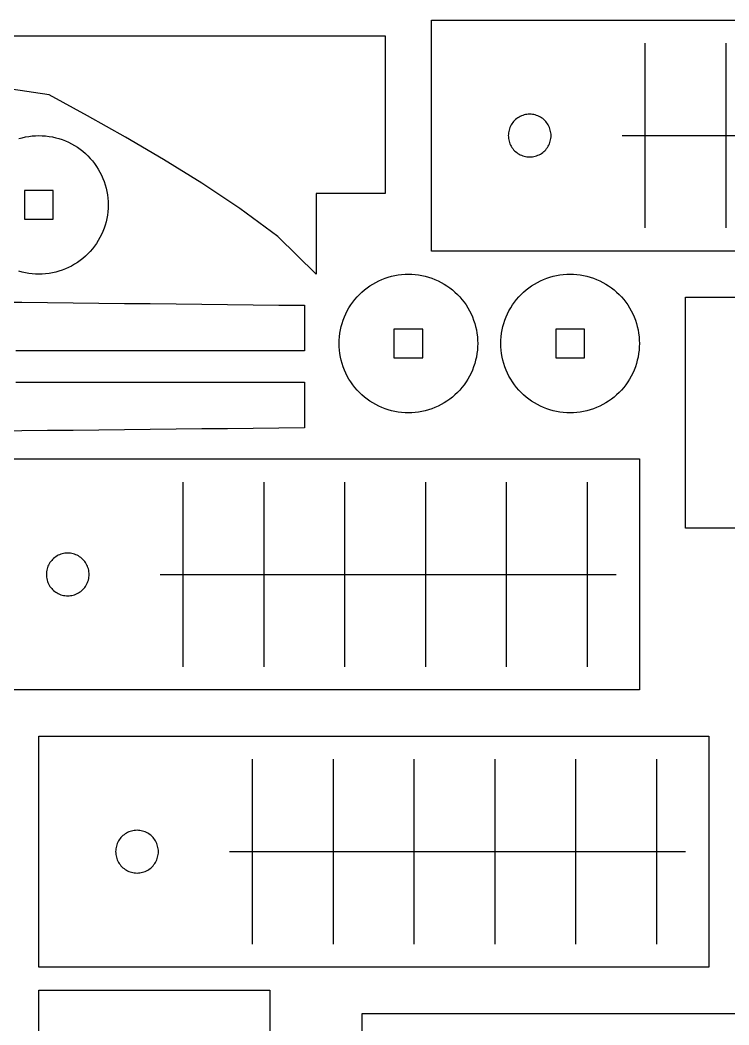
# Model space of a CAD drawing. Header units: millimetres. Extents: x 5 to 513, y 5 to 395.
# Drawn here: x 343.4 to 404.8, y 106 to 193 of the extents above; entities that cross this region are included whole.
import ezdxf

# ---------------------------------------------------------------- set-up
doc = ezdxf.new("R2010")
doc.units = ezdxf.units.MM
doc.layers.add('CUT', color=1, linetype='Continuous')
doc.layers.add('ENGRAVE', color=5, linetype='Continuous')

msp = doc.modelspace()

# ---------------------------------------------------------------- linework, layer by layer
at = {"layer": 'CUT'}
for points in [[(379, 173), (379, 193), (437, 193), (437, 173)], [(389.346, 183.121), (389.334, 183.241), (389.314, 183.361), (389.287, 183.479), (389.252, 183.595), (389.209, 183.708), (389.159, 183.818), (389.102, 183.925), (389.038, 184.028), (388.968, 184.126), (388.891, 184.22), (388.808, 184.308), (388.72, 184.391), (388.626, 184.468), (388.528, 184.538), (388.425, 184.602), (388.318, 184.659), (388.208, 184.709), (388.095, 184.752), (387.979, 184.787), (387.861, 184.814), (387.741, 184.834), (387.621, 184.846), (387.5, 184.85), (387.379, 184.846), (387.259, 184.834), (387.139, 184.814), (387.021, 184.787), (386.905, 184.752), (386.792, 184.709), (386.682, 184.659), (386.575, 184.602), (386.472, 184.538), (386.374, 184.468), (386.28, 184.391), (386.192, 184.308), (386.109, 184.22), (386.032, 184.126), (385.962, 184.028), (385.898, 183.925), (385.841, 183.818), (385.791, 183.708), (385.748, 183.595), (385.713, 183.479), (385.686, 183.361), (385.666, 183.241), (385.654, 183.121), (385.65, 183), (385.654, 182.879), (385.666, 182.759), (385.686, 182.639), (385.713, 182.521), (385.748, 182.405), (385.791, 182.292), (385.841, 182.182), (385.898, 182.075), (385.962, 181.972), (386.032, 181.874), (386.109, 181.78), (386.192, 181.692), (386.28, 181.609), (386.374, 181.532), (386.472, 181.462), (386.575, 181.398), (386.682, 181.341), (386.792, 181.291), (386.905, 181.248), (387.021, 181.213), (387.139, 181.186), (387.259, 181.166), (387.379, 181.154), (387.5, 181.15), (387.621, 181.154), (387.741, 181.166), (387.861, 181.186), (387.979, 181.213), (388.095, 181.248), (388.208, 181.291), (388.318, 181.341), (388.425, 181.398), (388.528, 181.462), (388.626, 181.532), (388.72, 181.609), (388.808, 181.692), (388.891, 181.78), (388.968, 181.874), (389.038, 181.972), (389.102, 182.075), (389.159, 182.182), (389.209, 182.292), (389.252, 182.405), (389.287, 182.521), (389.314, 182.639), (389.334, 182.759), (389.346, 182.879), (389.35, 183)], [(346.25, 178.25), (343.75, 178.25), (343.75, 175.75), (346.25, 175.75)], [(382.993, 164.706), (382.971, 164.412), (382.935, 164.12), (382.885, 163.829), (382.82, 163.542), (382.742, 163.258), (382.649, 162.979), (382.543, 162.704), (382.424, 162.435), (382.292, 162.172), (382.146, 161.915), (381.989, 161.667), (381.819, 161.426), (381.638, 161.194), (381.446, 160.971), (381.243, 160.757), (381.029, 160.554), (380.806, 160.362), (380.574, 160.181), (380.333, 160.011), (380.085, 159.854), (379.828, 159.708), (379.565, 159.576), (379.296, 159.457), (379.021, 159.351), (378.742, 159.258), (378.458, 159.18), (378.171, 159.115), (377.88, 159.065), (377.588, 159.029), (377.294, 159.007), (377, 159), (376.706, 159.007), (376.412, 159.029), (376.12, 159.065), (375.829, 159.115), (375.542, 159.18), (375.258, 159.258), (374.979, 159.351), (374.704, 159.457), (374.435, 159.576), (374.172, 159.708), (373.915, 159.854), (373.667, 160.011), (373.426, 160.181), (373.194, 160.362), (372.971, 160.554), (372.757, 160.757), (372.554, 160.971), (372.362, 161.194), (372.181, 161.426), (372.011, 161.667), (371.854, 161.915), (371.708, 162.172), (371.576, 162.435), (371.457, 162.704), (371.351, 162.979), (371.258, 163.258), (371.18, 163.542), (371.115, 163.829), (371.065, 164.12), (371.029, 164.412), (371.007, 164.706), (371, 165), (371.007, 165.294), (371.029, 165.588), (371.065, 165.88), (371.115, 166.171), (371.18, 166.458), (371.258, 166.742), (371.351, 167.021), (371.457, 167.296), (371.576, 167.565), (371.708, 167.828), (371.854, 168.085), (372.011, 168.333), (372.181, 168.574), (372.362, 168.806), (372.554, 169.029), (372.757, 169.243), (372.971, 169.446), (373.194, 169.638), (373.426, 169.819), (373.667, 169.989), (373.915, 170.146), (374.172, 170.292), (374.435, 170.424), (374.704, 170.543), (374.979, 170.649), (375.258, 170.742), (375.542, 170.82), (375.829, 170.885), (376.12, 170.935), (376.412, 170.971), (376.706, 170.993), (377, 171), (377.294, 170.993), (377.588, 170.971), (377.88, 170.935), (378.171, 170.885), (378.458, 170.82), (378.742, 170.742), (379.021, 170.649), (379.296, 170.543), (379.565, 170.424), (379.828, 170.292), (380.085, 170.146), (380.333, 169.989), (380.574, 169.819), (380.806, 169.638), (381.029, 169.446), (381.243, 169.243), (381.446, 169.029), (381.638, 168.806), (381.819, 168.574), (381.989, 168.333), (382.146, 168.085), (382.292, 167.828), (382.424, 167.565), (382.543, 167.296), (382.649, 167.021), (382.742, 166.742), (382.82, 166.458), (382.885, 166.171), (382.935, 165.88), (382.971, 165.588), (382.993, 165.294), (383, 165)], [(396.993, 164.706), (396.971, 164.412), (396.935, 164.12), (396.885, 163.829), (396.82, 163.542), (396.742, 163.258), (396.649, 162.979), (396.543, 162.704), (396.424, 162.435), (396.292, 162.172), (396.146, 161.915), (395.989, 161.667), (395.819, 161.426), (395.638, 161.194), (395.446, 160.971), (395.243, 160.757), (395.029, 160.554), (394.806, 160.362), (394.574, 160.181), (394.333, 160.011), (394.085, 159.854), (393.828, 159.708), (393.565, 159.576), (393.296, 159.457), (393.021, 159.351), (392.742, 159.258), (392.458, 159.18), (392.171, 159.115), (391.88, 159.065), (391.588, 159.029), (391.294, 159.007), (391, 159), (390.706, 159.007), (390.412, 159.029), (390.12, 159.065), (389.829, 159.115), (389.542, 159.18), (389.258, 159.258), (388.979, 159.351), (388.704, 159.457), (388.435, 159.576), (388.172, 159.708), (387.915, 159.854), (387.667, 160.011), (387.426, 160.181), (387.194, 160.362), (386.971, 160.554), (386.757, 160.757), (386.554, 160.971), (386.362, 161.194), (386.181, 161.426), (386.011, 161.667), (385.854, 161.915), (385.708, 162.172), (385.576, 162.435), (385.457, 162.704), (385.351, 162.979), (385.258, 163.258), (385.18, 163.542), (385.115, 163.829), (385.065, 164.12), (385.029, 164.412), (385.007, 164.706), (385, 165), (385.007, 165.294), (385.029, 165.588), (385.065, 165.88), (385.115, 166.171), (385.18, 166.458), (385.258, 166.742), (385.351, 167.021), (385.457, 167.296), (385.576, 167.565), (385.708, 167.828), (385.854, 168.085), (386.011, 168.333), (386.181, 168.574), (386.362, 168.806), (386.554, 169.029), (386.757, 169.243), (386.971, 169.446), (387.194, 169.638), (387.426, 169.819), (387.667, 169.989), (387.915, 170.146), (388.172, 170.292), (388.435, 170.424), (388.704, 170.543), (388.979, 170.649), (389.258, 170.742), (389.542, 170.82), (389.829, 170.885), (390.12, 170.935), (390.412, 170.971), (390.706, 170.993), (391, 171), (391.294, 170.993), (391.588, 170.971), (391.88, 170.935), (392.171, 170.885), (392.458, 170.82), (392.742, 170.742), (393.021, 170.649), (393.296, 170.543), (393.565, 170.424), (393.828, 170.292), (394.085, 170.146), (394.333, 169.989), (394.574, 169.819), (394.806, 169.638), (395.029, 169.446), (395.243, 169.243), (395.446, 169.029), (395.638, 168.806), (395.819, 168.574), (395.989, 168.333), (396.146, 168.085), (396.292, 167.828), (396.424, 167.565), (396.543, 167.296), (396.649, 167.021), (396.742, 166.742), (396.82, 166.458), (396.885, 166.171), (396.935, 165.88), (396.971, 165.588), (396.993, 165.294), (397, 165)], [(401, 149), (401, 169), (459, 169), (459, 149)], [(378.25, 166.25), (375.75, 166.25), (375.75, 163.75), (378.25, 163.75)], [(392.25, 166.25), (389.75, 166.25), (389.75, 163.75), (392.25, 163.75)], [(339, 135), (339, 155), (397, 155), (397, 135)], [(349.346, 145.121), (349.334, 145.241), (349.314, 145.361), (349.287, 145.479), (349.252, 145.595), (349.209, 145.708), (349.159, 145.818), (349.102, 145.925), (349.038, 146.028), (348.968, 146.126), (348.891, 146.22), (348.808, 146.308), (348.72, 146.391), (348.626, 146.468), (348.528, 146.538), (348.425, 146.602), (348.318, 146.659), (348.208, 146.709), (348.095, 146.752), (347.979, 146.787), (347.861, 146.814), (347.741, 146.834), (347.621, 146.846), (347.5, 146.85), (347.379, 146.846), (347.259, 146.834), (347.139, 146.814), (347.021, 146.787), (346.905, 146.752), (346.792, 146.709), (346.682, 146.659), (346.575, 146.602), (346.472, 146.538), (346.374, 146.468), (346.28, 146.391), (346.192, 146.308), (346.109, 146.22), (346.032, 146.126), (345.962, 146.028), (345.898, 145.925), (345.841, 145.818), (345.791, 145.708), (345.748, 145.595), (345.713, 145.479), (345.686, 145.361), (345.666, 145.241), (345.654, 145.121), (345.65, 145), (345.654, 144.879), (345.666, 144.759), (345.686, 144.639), (345.713, 144.521), (345.748, 144.405), (345.791, 144.292), (345.841, 144.182), (345.898, 144.075), (345.962, 143.972), (346.032, 143.874), (346.109, 143.78), (346.192, 143.692), (346.28, 143.609), (346.374, 143.532), (346.472, 143.462), (346.575, 143.398), (346.682, 143.341), (346.792, 143.291), (346.905, 143.248), (347.021, 143.213), (347.139, 143.186), (347.259, 143.166), (347.379, 143.154), (347.5, 143.15), (347.621, 143.154), (347.741, 143.166), (347.861, 143.186), (347.979, 143.213), (348.095, 143.248), (348.208, 143.291), (348.318, 143.341), (348.425, 143.398), (348.528, 143.462), (348.626, 143.532), (348.72, 143.609), (348.808, 143.692), (348.891, 143.78), (348.968, 143.874), (349.038, 143.972), (349.102, 144.075), (349.159, 144.182), (349.209, 144.292), (349.252, 144.405), (349.287, 144.521), (349.314, 144.639), (349.334, 144.759), (349.346, 144.879), (349.35, 145)], [(345, 111), (345, 131), (403, 131), (403, 111)], [(355.346, 121.121), (355.334, 121.241), (355.314, 121.361), (355.287, 121.479), (355.252, 121.595), (355.209, 121.708), (355.159, 121.818), (355.102, 121.925), (355.038, 122.028), (354.968, 122.126), (354.891, 122.22), (354.808, 122.308), (354.72, 122.391), (354.626, 122.468), (354.528, 122.538), (354.425, 122.602), (354.318, 122.659), (354.208, 122.709), (354.095, 122.752), (353.979, 122.787), (353.861, 122.814), (353.741, 122.834), (353.621, 122.846), (353.5, 122.85), (353.379, 122.846), (353.259, 122.834), (353.139, 122.814), (353.021, 122.787), (352.905, 122.752), (352.792, 122.709), (352.682, 122.659), (352.575, 122.602), (352.472, 122.538), (352.374, 122.468), (352.28, 122.391), (352.192, 122.308), (352.109, 122.22), (352.032, 122.126), (351.962, 122.028), (351.898, 121.925), (351.841, 121.818), (351.791, 121.708), (351.748, 121.595), (351.713, 121.479), (351.686, 121.361), (351.666, 121.241), (351.654, 121.121), (351.65, 121), (351.654, 120.879), (351.666, 120.759), (351.686, 120.639), (351.713, 120.521), (351.748, 120.405), (351.791, 120.292), (351.841, 120.182), (351.898, 120.075), (351.962, 119.972), (352.032, 119.874), (352.109, 119.78), (352.192, 119.692), (352.28, 119.609), (352.374, 119.532), (352.472, 119.462), (352.575, 119.398), (352.682, 119.341), (352.792, 119.291), (352.905, 119.248), (353.021, 119.213), (353.139, 119.186), (353.259, 119.166), (353.379, 119.154), (353.5, 119.15), (353.621, 119.154), (353.741, 119.166), (353.861, 119.186), (353.979, 119.213), (354.095, 119.248), (354.208, 119.291), (354.318, 119.341), (354.425, 119.398), (354.528, 119.462), (354.626, 119.532), (354.72, 119.609), (354.808, 119.692), (354.891, 119.78), (354.968, 119.874), (355.038, 119.972), (355.102, 120.075), (355.159, 120.182), (355.209, 120.292), (355.252, 120.405), (355.287, 120.521), (355.314, 120.639), (355.334, 120.759), (355.346, 120.879), (355.35, 121)], [(373, 87), (373, 107), (431, 107), (431, 87)]]:
    msp.add_lwpolyline(points, close=True, dxfattribs=at)
for points in [[(305, 191.65), (375, 191.65), (375, 178), (369, 178), (369, 171), (365.7, 174.272), (362.4, 176.696), (359.1, 178.879), (355.8, 180.918), (352.5, 182.856), (349.2, 184.718), (345.9, 186.518), (342.6, 187.026)], [(343.258, 182.742), (343.542, 182.82), (343.829, 182.885), (344.12, 182.935), (344.412, 182.971), (344.706, 182.993), (345, 183), (345.294, 182.993), (345.588, 182.971), (345.88, 182.935), (346.171, 182.885), (346.458, 182.82), (346.742, 182.742), (347.021, 182.649), (347.296, 182.543), (347.565, 182.424), (347.828, 182.292), (348.085, 182.146), (348.333, 181.989), (348.574, 181.819), (348.806, 181.638), (349.029, 181.446), (349.243, 181.243), (349.446, 181.029), (349.638, 180.806), (349.819, 180.574), (349.989, 180.333), (350.146, 180.085), (350.292, 179.828), (350.424, 179.565), (350.543, 179.296), (350.649, 179.021), (350.742, 178.742), (350.82, 178.458), (350.885, 178.171), (350.935, 177.88), (350.971, 177.588), (350.993, 177.294), (351, 177), (350.993, 176.706), (350.971, 176.412), (350.935, 176.12), (350.885, 175.829), (350.82, 175.542), (350.742, 175.258), (350.649, 174.979), (350.543, 174.704), (350.424, 174.435), (350.292, 174.172), (350.146, 173.915), (349.989, 173.667), (349.819, 173.426), (349.638, 173.194), (349.446, 172.971), (349.243, 172.757), (349.029, 172.554), (348.806, 172.362), (348.574, 172.181), (348.333, 172.011), (348.085, 171.854), (347.828, 171.708), (347.565, 171.576), (347.296, 171.457), (347.021, 171.351), (346.742, 171.258), (346.458, 171.18), (346.171, 171.115), (345.88, 171.065), (345.588, 171.029), (345.294, 171.007), (345, 171), (344.706, 171.007), (344.412, 171.029), (344.12, 171.065), (343.829, 171.115), (343.542, 171.18), (343.258, 171.258)], [(341.3, 168.591), (343.525, 168.568), (345.75, 168.544), (347.975, 168.52), (350.2, 168.497), (352.425, 168.473), (354.65, 168.449), (356.875, 168.425), (359.1, 168.402), (361.325, 168.378), (363.55, 168.354), (365.775, 168.33), (368, 168.307), (368, 164.35), (343, 164.35)], [(343, 161.65), (368, 161.65), (368, 157.693), (365.775, 157.67), (363.55, 157.646), (361.325, 157.622), (359.1, 157.598), (356.875, 157.575), (354.65, 157.551), (352.425, 157.527), (350.2, 157.503), (347.975, 157.48), (345.75, 157.456), (343.525, 157.432), (341.3, 157.409)], [(345, 105.037), (345, 108.963), (345.002, 108.998), (345.037, 109), (364.963, 109), (364.998, 108.998), (365, 108.963), (365, 105.037)]]:
    msp.add_lwpolyline(points, dxfattribs=at)
at = {"layer": 'ENGRAVE'}
for points in [[(397.5, 175), (397.5, 191)], [(404.5, 175), (404.5, 191)], [(395.5, 183), (435, 183)], [(357.5, 137), (357.5, 153)], [(364.5, 137), (364.5, 153)], [(371.5, 137), (371.5, 153)], [(378.5, 137), (378.5, 153)], [(385.5, 137), (385.5, 153)], [(392.5, 137), (392.5, 153)], [(355.5, 145), (395, 145)], [(363.5, 113), (363.5, 129)], [(370.5, 113), (370.5, 129)], [(377.5, 113), (377.5, 129)], [(384.5, 113), (384.5, 129)], [(391.5, 113), (391.5, 129)], [(398.5, 113), (398.5, 129)], [(361.5, 121), (401, 121)]]:
    msp.add_lwpolyline(points, dxfattribs=at)

doc.saveas('drawing.dxf')
